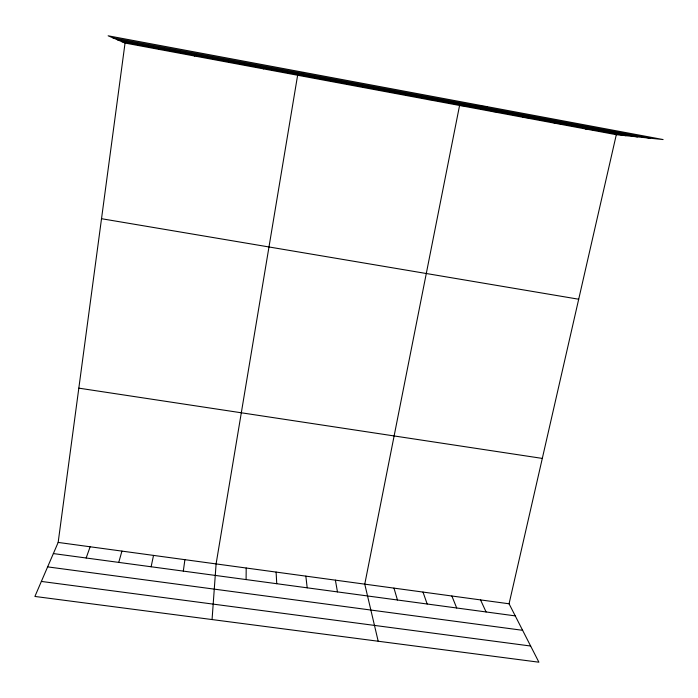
<?xml version="1.0" encoding="UTF-8"?>
<svg xmlns="http://www.w3.org/2000/svg" width="698" height="698" viewBox="0 0 698 698"><rect width="100%" height="100%" fill="white"/><g stroke="black" fill="none" stroke-linecap="round" stroke-linejoin="round"><path stroke-width="1.05" d="M246.097 579.576L246.193 568.015M212.061 619.562L216.101 563.914L297.627 75.253L303.935 72.409M616.308 134.705L509.069 603.787L538.9 662.201L34.9 596.45L58.161 542.425L125.047 43.058L108.138 35.799L663.1 139.556L616.308 134.705L125.047 43.058M183.304 571.104L184.909 559.674M151.126 566.767L153.525 555.399M118.747 562.396L121.932 551.106M86.159 557.999L90.147 546.778M263.591 68.901L263.957 68.142M330.451 81.378L332.623 80.959M363.047 87.459L366.092 87.206M395.434 93.497L399.343 93.41M427.612 99.5L432.367 99.578M486.838 106.602L459.572 105.468L364.766 584.147L378.194 641.235M491.331 111.392L497.744 111.776M522.881 117.273L530.114 117.814M554.221 123.118L562.256 123.816M585.369 128.929L594.199 129.776M41.365 581.434L530.646 646.025M47.63 566.881L522.619 630.311M58.161 542.425L509.069 603.787M53.362 553.575L515.255 615.889M78.83 388.149L542.302 458.411M101.524 218.71L578.694 299.224M112.884 37.84L650.047 138.204M117.447 39.795L637.431 136.895M121.592 41.575L625.923 135.7M157.565 48.293L160.043 49.584M193.276 54.959L194.794 56.067M228.743 61.572L229.31 62.506M480.547 599.905L486.07 611.954M451.859 595.996L456.701 607.993M422.997 592.07L427.167 604.006M393.969 588.117L397.45 600.001M335.389 580.151L337.466 591.904M305.837 576.129L307.199 587.821M276.103 572.081L276.74 583.711"/></g></svg>
